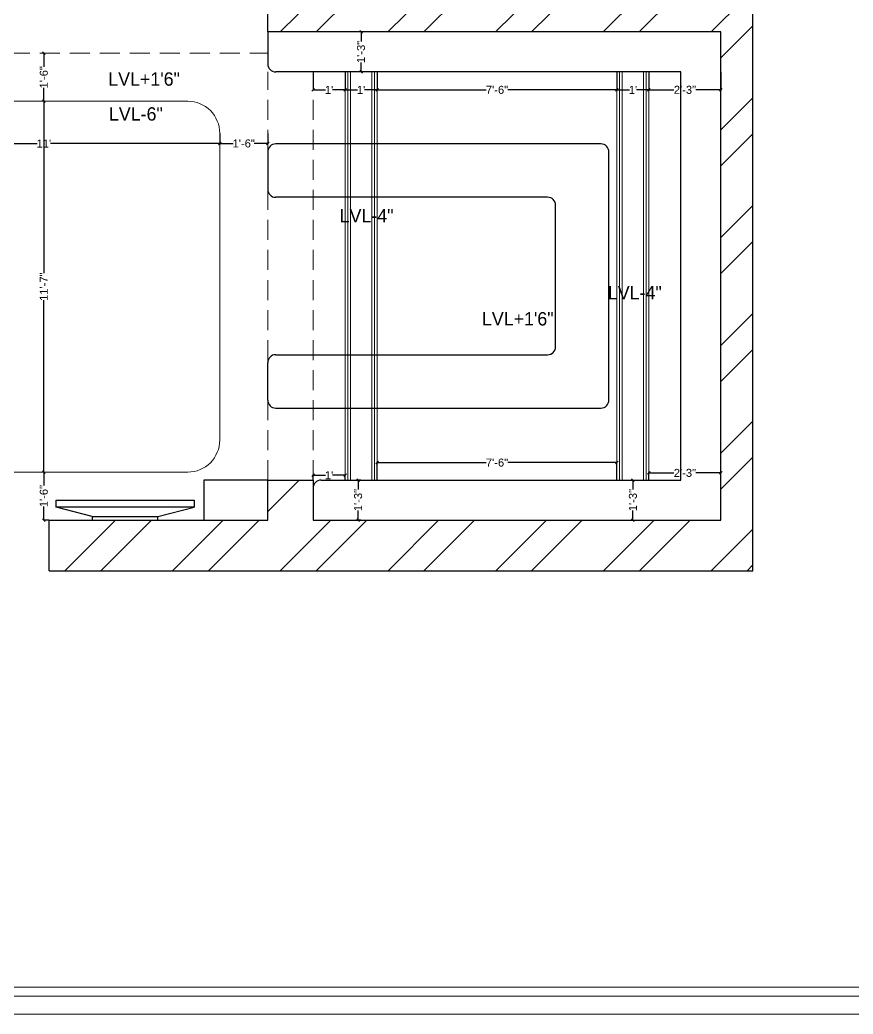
# Model space of a CAD drawing. Header units: inches. Extents: x -4677 to 18437, y -5264 to 2453.
# Drawn here: x 2353.4 to 2665.9, y -18.6 to 354.1 of the extents above; entities that cross this region are included whole.
import ezdxf

# ---------------------------------------------------------------- set-up
doc = ezdxf.new("R2010")
doc.units = ezdxf.units.IN
doc.linetypes.add('DASHED2', pattern=[0.375, 0.25, -0.125])
doc.layers.add('FURNI', color=140, linetype='Continuous', lineweight=18)
doc.layers.add('IEL-HATCH-002', color=7, linetype='Continuous')
doc.styles.add('HEMI', font='stylu.ttf')
doc.styles.get("Standard").update_dxf_attribs({"font": 'arial.ttf'})
doc.dimstyles.get("Standard").update_dxf_attribs({"dimtxt": 3, "dimasz": 1, "dimexe": 0.18, "dimexo": 0.0625, "dimgap": 0.09, "dimtad": 0, "dimdec": 1, "dimzin": 0, "dimdsep": 46, "dimlunit": 4, "dimtxsty": 'Standard', "dimblk": 'OBLIQUE', "dimcen": 0.09, "dimclrd": 5, "dimclre": 5, "dimclrt": 5, "dimadec": 0, "dimazin": 0, "dimtfac": 1, "dimtdec": 1, "dimtofl": 0, "dimtmove": 0, "dimatfit": 3, "dimldrblk": 'OBLIQUE', "dimfxl": 1, "dimtolj": 1, "dimtzin": 0, "dimarcsym": 0})

# ---------------------------------------------------------------- blocks, each defined once
blk = doc.blocks.new('erh')
at = {"ltscale": 7}
for p, q in [((3599.36, 764.17), (3585.77, 760.72)), ((3623.97, 764.17), (3637.56, 760.72))]:
    blk.add_line(p, q, dxfattribs=at)
for p, q in [((3623.97, 765.54), (3599.36, 765.54)), ((3599.36, 765.54), (3599.36, 764.17)), ((3623.97, 764.17), (3599.36, 764.17)), ((3623.97, 764.17), (3623.97, 765.54))]:
    blk.add_line(p, q)
blk.add_lwpolyline([(3585.77, 760.72), (3637.56, 760.72), (3637.56, 758.04), (3585.77, 758.04)], close=True, dxfattribs=at)
blk = doc.blocks.new('wef')
at = {"layer": 'IEL-HATCH-002', "true_color": 0xc7c8ca, "transparency": 33554687}
h = blk.add_hatch(dxfattribs=at)
h.set_pattern_fill('ANSI32', color=9, scale=3)
h.paths.add_polyline_path([(9186.53, 855.43), (9120.53, 855.43), (9120.53, 925.43), (9177.53, 925.43), (9188.53, 925.43), (9188.53, 947.43), (9120.53, 947.43), (9120.53, 1123.43), (9228.53, 1123.43), (9228.53, 1135.43), (9107.53, 1135.43), (9107.53, 641.43), (9283.53, 641.43), (9283.53, 644.43), (9283.53, 769.43), (9283.53, 787.43), (9268.53, 787.43), (9268.53, 653.43), (9256.53, 653.43), (9119.53, 653.43), (9119.53, 838.43), (9131.53, 838.43), (9186.53, 838.43)])
h.paths.add_polyline_path([(9701.53, 1135.43), (9274.53, 1135.43), (9274.53, 1123.43), (9393.53, 1123.43), (9393.53, 1111.43), (9393.53, 1108.43), (9410.53, 1108.43), (9410.53, 1123.43), (9689.53, 1123.43), (9689.53, 1003.43), (9677.53, 1003.43), (9653.53, 1003.43), (9653.53, 986.43), (9687.53, 986.43), (9687.53, 868.43), (9568.53, 868.43), (9568.53, 986.43), (9603.53, 986.43), (9603.53, 1003.43), (9549.53, 1003.43), (9549.53, 864.43), (9542.53, 864.43), (9542.53, 845.43), (9712.53, 845.43), (9712.53, 662.43), (9559.53, 662.43), (9559.53, 674.43), (9559.53, 677.43), (9542.53, 677.43), (9542.53, 662.43), (9518.53, 662.43), (9460.53, 662.43), (9460.53, 643.43), (9724.53, 643.43), (9724.53, 857.43), (9701.53, 857.43)])
h.paths.add_polyline_path([(9434.53, 854.43), (9410.53, 854.43), (9410.53, 869.43), (9393.53, 869.43), (9393.53, 854.43), (9359.53, 854.43), (9243.53, 854.43), (9243.53, 837.43), (9268.53, 837.43), (9268.53, 832.43), (9283.53, 832.43), (9283.53, 837.43), (9359.53, 837.43), (9434.53, 837.43)])
h.paths.add_polyline_path([(9365.53, 662.43), (9330.53, 662.43), (9330.53, 644.43), (9365.53, 644.43)], flags=17)
h.paths.add_polyline_path([(9374.53, 837.43), (9371.53, 837.43), (9371.53, 772.43), (9374.53, 772.43)], flags=17)
h.paths.add_polyline_path([(9374.53, 772.43), (9371.53, 772.43), (9283.53, 772.43), (9283.53, 769.43), (9374.53, 769.43)], flags=17)
h.paths.add_polyline_path([(9188.53, 925.43), (9177.53, 925.43), (9177.53, 912.32), (9182.86, 912.32), (9182.86, 912.43), (9186.53, 912.43), (9188.53, 912.32)], flags=17)
h.paths.add_polyline_path([(9186.53, 891.93), (9182.86, 891.93), (9120.53, 891.93), (9120.53, 888.93), (9186.53, 888.93)], flags=17)
h.paths.add_polyline_path([(9186.53, 864.43), (9183.53, 864.43), (9183.53, 855.43), (9186.53, 855.43)], flags=17)
at = {"color": 252, "true_color": 0x939598}
for p, q in [((9542.53, 845.43), (9542.53, 864.43)), ((9724.53, 643.43), (9724.53, 857.43)), ((9712.53, 845.43), (9542.53, 845.43)), ((9542.53, 845.43), (9542.53, 833.43)), ((9712.53, 662.43), (9712.53, 845.43)), ((9697.53, 830.43), (9545.53, 830.43)), ((9697.53, 677.43), (9697.53, 830.43)), ((9667.53, 803.43), (9545.53, 803.43)), ((9542.53, 800.43), (9542.53, 786.43)), ((9670.53, 707.43), (9670.53, 800.43)), ((9647.53, 783.43), (9545.53, 783.43)), ((9650.53, 727.43), (9650.53, 780.43)), ((9545.53, 724.43), (9647.53, 724.43)), ((9542.53, 707.43), (9542.53, 721.43)), ((9545.53, 704.43), (9667.53, 704.43)), ((9542.53, 662.43), (9542.53, 677.43)), ((9542.53, 677.43), (9559.53, 677.43)), ((9559.53, 677.43), (9559.53, 662.43)), ((9562.53, 677.43), (9697.53, 677.43)), ((9559.53, 674.43), (9559.53, 662.43)), ((9460.53, 643.43), (9460.53, 662.43)), ((9460.53, 662.43), (9542.53, 662.43)), ((9559.53, 662.43), (9712.53, 662.43)), ((9460.53, 643.43), (9724.53, 643.43))]:
    blk.add_line(p, q, dxfattribs=at)
blk.add_lwpolyline([(9542.53, 677.43), (9518.53, 677.43), (9518.53, 662.43), (9542.53, 662.43)], close=True, dxfattribs=at)
for centre, start, end in [((9545.53, 833.43), 180, 270), ((9545.53, 800.43), 90, 180), ((9667.53, 800.43), 0, 90), ((9545.53, 786.43), 180, 270), ((9647.53, 780.43), 0, 90), ((9647.53, 727.43), 270, 0), ((9545.53, 721.43), 90, 180), ((9545.53, 707.43), 180, 270), ((9667.53, 707.43), 270, 0), ((9562.53, 674.43), 90, 180)]:
    blk.add_arc(centre, 3, start, end, dxfattribs=at)
at = {"color": 252, "true_color": 0x939598, "rotation": 180}
blk.add_blockref('erh', (13100.7, 1427.97), dxfattribs=at)
blk = doc.blocks.new('_Oblique')
at = {"color": 0, "linetype": 'ByBlock', "lineweight": -2}
blk.add_line((-0.5, -0.5), (0.5, 0.5), dxfattribs=at)
blk = doc.blocks.new('*D228')
at = {"color": 5, "lineweight": -2, "transparency": 16777216}
for p, q in [((2463.35, 334.56), (2463.35, 327.71)), ((2475.35, 334.56), (2475.35, 327.71)), ((2463.35, 327.89), (2468.02, 327.89)), ((2475.35, 327.89), (2470.68, 327.89))]:
    blk.add_line(p, q, dxfattribs=at)
at = {"layer": 'Defpoints', "color": 0, "transparency": 16777216}
for p in [(2463.35, 334.62), (2475.35, 334.62), (2475.35, 327.89)]:
    blk.add_point(p, dxfattribs=at)
at = {"color": 5, "lineweight": -2, "transparency": 16777216, "rotation": 180}
blk.add_blockref('_Oblique', (2463.35, 327.89), dxfattribs=at)
at = {"color": 5, "lineweight": -2, "transparency": 16777216}
blk.add_blockref('_Oblique', (2475.35, 327.89), dxfattribs=at)
at = {"color": 5, "lineweight": 5, "transparency": 16777216, "insert": (2469.35, 327.89), "char_height": 3, "attachment_point": 5}
blk.add_mtext("\\A1;1'", dxfattribs=at)
blk = doc.blocks.new('*D229')
at = {"color": 5, "lineweight": -2, "transparency": 16777216}
for p, q in [((2475.35, 334.56), (2475.35, 327.71)), ((2487.35, 334.56), (2487.35, 327.71)), ((2475.35, 327.89), (2480.02, 327.89)), ((2487.35, 327.89), (2482.68, 327.89))]:
    blk.add_line(p, q, dxfattribs=at)
at = {"layer": 'Defpoints', "color": 0, "transparency": 16777216}
for p in [(2475.35, 334.62), (2487.35, 334.62), (2487.35, 327.89)]:
    blk.add_point(p, dxfattribs=at)
at = {"color": 5, "lineweight": -2, "transparency": 16777216, "rotation": 180}
blk.add_blockref('_Oblique', (2475.35, 327.89), dxfattribs=at)
at = {"color": 5, "lineweight": -2, "transparency": 16777216}
blk.add_blockref('_Oblique', (2487.35, 327.89), dxfattribs=at)
at = {"color": 5, "lineweight": 5, "transparency": 16777216, "insert": (2481.35, 327.89), "char_height": 3, "attachment_point": 5}
blk.add_mtext("\\A1;1'", dxfattribs=at)
blk = doc.blocks.new('*D230')
at = {"color": 5, "lineweight": -2, "transparency": 16777216}
for p, q in [((2487.35, 334.56), (2487.35, 327.71)), ((2577.35, 334.56), (2577.35, 327.71)), ((2487.35, 327.89), (2528.29, 327.89)), ((2577.35, 327.89), (2536.42, 327.89))]:
    blk.add_line(p, q, dxfattribs=at)
at = {"layer": 'Defpoints', "color": 0, "transparency": 16777216}
for p in [(2487.35, 334.62), (2577.35, 334.62), (2577.35, 327.89)]:
    blk.add_point(p, dxfattribs=at)
at = {"color": 5, "lineweight": -2, "transparency": 16777216, "rotation": 180}
blk.add_blockref('_Oblique', (2487.35, 327.89), dxfattribs=at)
at = {"color": 5, "lineweight": -2, "transparency": 16777216}
blk.add_blockref('_Oblique', (2577.35, 327.89), dxfattribs=at)
at = {"color": 5, "lineweight": 5, "transparency": 16777216, "insert": (2532.35, 327.89), "char_height": 3, "attachment_point": 5}
blk.add_mtext('\\A1;7\'-6"', dxfattribs=at)
blk = doc.blocks.new('*D231')
at = {"color": 5, "lineweight": -2, "transparency": 16777216}
for p, q in [((2577.35, 334.56), (2577.35, 327.71)), ((2589.35, 334.56), (2589.35, 327.71)), ((2577.35, 327.89), (2582.02, 327.89)), ((2589.35, 327.89), (2584.68, 327.89))]:
    blk.add_line(p, q, dxfattribs=at)
at = {"layer": 'Defpoints', "color": 0, "transparency": 16777216}
for p in [(2577.35, 334.62), (2589.35, 334.62), (2589.35, 327.89)]:
    blk.add_point(p, dxfattribs=at)
at = {"color": 5, "lineweight": -2, "transparency": 16777216, "rotation": 180}
blk.add_blockref('_Oblique', (2577.35, 327.89), dxfattribs=at)
at = {"color": 5, "lineweight": -2, "transparency": 16777216}
blk.add_blockref('_Oblique', (2589.35, 327.89), dxfattribs=at)
at = {"color": 5, "lineweight": 5, "transparency": 16777216, "insert": (2583.35, 327.89), "char_height": 3, "attachment_point": 5}
blk.add_mtext("\\A1;1'", dxfattribs=at)
blk = doc.blocks.new('*D232')
at = {"color": 5, "lineweight": -2, "transparency": 16777216}
for p, q in [((2589.35, 334.56), (2589.35, 327.71)), ((2616.35, 334.56), (2616.35, 327.71)), ((2589.35, 327.89), (2598.75, 327.89)), ((2616.35, 327.89), (2606.95, 327.89))]:
    blk.add_line(p, q, dxfattribs=at)
at = {"layer": 'Defpoints', "color": 0, "transparency": 16777216}
for p in [(2589.35, 334.62), (2616.35, 334.62), (2616.35, 327.89)]:
    blk.add_point(p, dxfattribs=at)
at = {"color": 5, "lineweight": -2, "transparency": 16777216, "rotation": 180}
blk.add_blockref('_Oblique', (2589.35, 327.89), dxfattribs=at)
at = {"color": 5, "lineweight": -2, "transparency": 16777216}
blk.add_blockref('_Oblique', (2616.35, 327.89), dxfattribs=at)
at = {"color": 5, "lineweight": 5, "transparency": 16777216, "insert": (2602.85, 327.89), "char_height": 3, "attachment_point": 5}
blk.add_mtext('\\A1;2\'-3"', dxfattribs=at)
blk = doc.blocks.new('*D213')
at = {"color": 5, "lineweight": -2, "transparency": 16777216}
for p, q in [((2428.35, 311.56), (2428.35, 307.6)), ((2446.35, 311.56), (2446.35, 307.6)), ((2428.35, 307.78), (2433.42, 307.78)), ((2446.35, 307.78), (2441.29, 307.78))]:
    blk.add_line(p, q, dxfattribs=at)
at = {"layer": 'Defpoints', "color": 0, "transparency": 16777216}
for p in [(2428.35, 311.62), (2446.35, 311.62), (2446.35, 307.78)]:
    blk.add_point(p, dxfattribs=at)
at = {"color": 5, "lineweight": -2, "transparency": 16777216, "rotation": 180}
blk.add_blockref('_Oblique', (2428.35, 307.78), dxfattribs=at)
at = {"color": 5, "lineweight": -2, "transparency": 16777216}
blk.add_blockref('_Oblique', (2446.35, 307.78), dxfattribs=at)
at = {"color": 5, "lineweight": 5, "transparency": 16777216, "insert": (2437.35, 307.78), "char_height": 3, "attachment_point": 5}
blk.add_mtext('\\A1;1\'-6"', dxfattribs=at)
blk = doc.blocks.new('*D195')
at = {"color": 5, "lineweight": -2, "transparency": 16777216}
for p, q in [((2296.35, 307.85), (2296.35, 307.96)), ((2296.35, 307.78), (2359.86, 307.78)), ((2428.35, 307.78), (2364.85, 307.78)), ((2428.35, 307.85), (2428.35, 307.96))]:
    blk.add_line(p, q, dxfattribs=at)
at = {"layer": 'Defpoints', "color": 0, "transparency": 16777216}
for p in [(2296.35, 307.78), (2296.35, 307.78), (2428.35, 307.78)]:
    blk.add_point(p, dxfattribs=at)
at = {"color": 5, "lineweight": -2, "transparency": 16777216, "rotation": 180}
blk.add_blockref('_Oblique', (2296.35, 307.78), dxfattribs=at)
at = {"color": 5, "lineweight": -2, "transparency": 16777216}
blk.add_blockref('_Oblique', (2428.35, 307.78), dxfattribs=at)
at = {"color": 5, "lineweight": 5, "transparency": 16777216, "insert": (2362.35, 307.78), "char_height": 3, "attachment_point": 5}
blk.add_mtext("\\A1;11'", dxfattribs=at)
blk = doc.blocks.new('*D215')
at = {"color": 5, "lineweight": -2, "transparency": 16777216}
for p, q in [((2362.35, 341.62), (2362.35, 336.56)), ((2362.41, 341.62), (2362.53, 341.62)), ((2362.35, 323.62), (2362.35, 328.69)), ((2362.41, 323.62), (2362.53, 323.62))]:
    blk.add_line(p, q, dxfattribs=at)
at = {"layer": 'Defpoints', "color": 0, "transparency": 16777216}
for p in [(2362.35, 341.62), (2362.35, 341.62), (2362.35, 323.62)]:
    blk.add_point(p, dxfattribs=at)
at = {"color": 5, "lineweight": -2, "transparency": 16777216}
for p, rotation in [((2362.35, 341.62), 90), ((2362.35, 323.62), 270)]:
    blk.add_blockref('_Oblique', p, dxfattribs=dict(at, rotation=rotation))
at = {"color": 5, "lineweight": 5, "transparency": 16777216, "insert": (2362.35, 332.62), "char_height": 3, "attachment_point": 5, "rotation": 90}
blk.add_mtext('\\A1;1\'-6"', dxfattribs=at)
blk = doc.blocks.new('*D196')
at = {"color": 5, "lineweight": -2, "transparency": 16777216}
for p, q in [((2362.35, 323.62), (2362.35, 259.22)), ((2362.41, 323.62), (2362.53, 323.62)), ((2362.35, 184.62), (2362.35, 249.02)), ((2362.41, 184.62), (2362.53, 184.62))]:
    blk.add_line(p, q, dxfattribs=at)
at = {"layer": 'Defpoints', "color": 0, "transparency": 16777216}
for p in [(2362.35, 323.62), (2362.35, 184.62), (2362.35, 184.62)]:
    blk.add_point(p, dxfattribs=at)
at = {"color": 5, "lineweight": -2, "transparency": 16777216}
for p, rotation in [((2362.35, 323.62), 90), ((2362.35, 184.62), 270)]:
    blk.add_blockref('_Oblique', p, dxfattribs=dict(at, rotation=rotation))
at = {"color": 5, "lineweight": 5, "transparency": 16777216, "insert": (2362.35, 254.12), "char_height": 3, "attachment_point": 5, "rotation": 90}
blk.add_mtext('\\A1;11\'-7"', dxfattribs=at)
blk = doc.blocks.new('*D216')
at = {"color": 5, "lineweight": -2, "transparency": 16777216}
for p, q in [((2362.35, 184.62), (2362.35, 179.56)), ((2362.41, 184.62), (2362.53, 184.62)), ((2362.35, 166.62), (2362.35, 171.69)), ((2364.29, 166.62), (2362.17, 166.62))]:
    blk.add_line(p, q, dxfattribs=at)
at = {"layer": 'Defpoints', "color": 0, "transparency": 16777216}
for p in [(2362.35, 184.62), (2362.35, 166.62), (2364.35, 166.62)]:
    blk.add_point(p, dxfattribs=at)
at = {"color": 5, "lineweight": -2, "transparency": 16777216}
for p, rotation in [((2362.35, 184.62), 90), ((2362.35, 166.62), 270)]:
    blk.add_blockref('_Oblique', p, dxfattribs=dict(at, rotation=rotation))
at = {"color": 5, "lineweight": 5, "transparency": 16777216, "insert": (2362.35, 175.62), "char_height": 3, "attachment_point": 5, "rotation": 90}
blk.add_mtext('\\A1;1\'-6"', dxfattribs=at)
blk = doc.blocks.new('*D217')
at = {"color": 5, "lineweight": -2, "transparency": 16777216}
for p, q in [((2481.29, 181.62), (2480.08, 181.62)), ((2480.26, 181.62), (2480.26, 178.06)), ((2480.26, 166.62), (2480.26, 170.19)), ((2481.29, 166.62), (2480.08, 166.62))]:
    blk.add_line(p, q, dxfattribs=at)
at = {"layer": 'Defpoints', "color": 0, "transparency": 16777216}
for p in [(2481.35, 181.62), (2480.26, 166.62), (2481.35, 166.62)]:
    blk.add_point(p, dxfattribs=at)
at = {"color": 5, "lineweight": -2, "transparency": 16777216}
for p, rotation in [((2480.26, 181.62), 90), ((2480.26, 166.62), 270)]:
    blk.add_blockref('_Oblique', p, dxfattribs=dict(at, rotation=rotation))
at = {"color": 5, "lineweight": 5, "transparency": 16777216, "insert": (2480.26, 174.12), "char_height": 3, "attachment_point": 5, "rotation": 90}
blk.add_mtext('\\A1;1\'-3"', dxfattribs=at)
blk = doc.blocks.new('*D218')
at = {"color": 5, "lineweight": -2, "transparency": 16777216}
for p, q in [((2487.35, 181.69), (2487.35, 188.34)), ((2487.35, 188.16), (2528.29, 188.16)), ((2577.35, 188.16), (2536.42, 188.16)), ((2577.35, 181.69), (2577.35, 188.34))]:
    blk.add_line(p, q, dxfattribs=at)
at = {"layer": 'Defpoints', "color": 0, "transparency": 16777216}
for p in [(2577.35, 188.16), (2487.35, 181.62), (2577.35, 181.62)]:
    blk.add_point(p, dxfattribs=at)
at = {"color": 5, "lineweight": -2, "transparency": 16777216, "rotation": 180}
blk.add_blockref('_Oblique', (2487.35, 188.16), dxfattribs=at)
at = {"color": 5, "lineweight": -2, "transparency": 16777216}
blk.add_blockref('_Oblique', (2577.35, 188.16), dxfattribs=at)
at = {"color": 5, "lineweight": 5, "transparency": 16777216, "insert": (2532.35, 188.16), "char_height": 3, "attachment_point": 5}
blk.add_mtext('\\A1;7\'-6"', dxfattribs=at)
blk = doc.blocks.new('*D219')
at = {"color": 5, "lineweight": -2, "transparency": 16777216}
for p, q in [((2583.35, 181.62), (2583.35, 178.06)), ((2583.41, 181.62), (2583.53, 181.62)), ((2583.35, 166.62), (2583.35, 170.19)), ((2583.41, 166.62), (2583.53, 166.62))]:
    blk.add_line(p, q, dxfattribs=at)
at = {"layer": 'Defpoints', "color": 0, "transparency": 16777216}
for p in [(2583.35, 181.62), (2583.35, 166.62), (2583.35, 166.62)]:
    blk.add_point(p, dxfattribs=at)
at = {"color": 5, "lineweight": -2, "transparency": 16777216}
for p, rotation in [((2583.35, 181.62), 90), ((2583.35, 166.62), 270)]:
    blk.add_blockref('_Oblique', p, dxfattribs=dict(at, rotation=rotation))
at = {"color": 5, "lineweight": 5, "transparency": 16777216, "insert": (2583.35, 174.12), "char_height": 3, "attachment_point": 5, "rotation": 90}
blk.add_mtext('\\A1;1\'-3"', dxfattribs=at)
blk = doc.blocks.new('*D220')
at = {"color": 5, "lineweight": -2, "transparency": 16777216}
for p, q in [((2589.35, 181.69), (2589.35, 184.48)), ((2589.35, 184.3), (2598.75, 184.3)), ((2616.35, 184.3), (2606.95, 184.3)), ((2616.35, 181.69), (2616.35, 184.48))]:
    blk.add_line(p, q, dxfattribs=at)
at = {"layer": 'Defpoints', "color": 0, "transparency": 16777216}
for p in [(2616.35, 184.3), (2589.35, 181.62), (2616.35, 181.62)]:
    blk.add_point(p, dxfattribs=at)
at = {"color": 5, "lineweight": -2, "transparency": 16777216, "rotation": 180}
blk.add_blockref('_Oblique', (2589.35, 184.3), dxfattribs=at)
at = {"color": 5, "lineweight": -2, "transparency": 16777216}
blk.add_blockref('_Oblique', (2616.35, 184.3), dxfattribs=at)
at = {"color": 5, "lineweight": 5, "transparency": 16777216, "insert": (2602.85, 184.3), "char_height": 3, "attachment_point": 5}
blk.add_mtext('\\A1;2\'-3"', dxfattribs=at)
blk = doc.blocks.new('*D221')
at = {"color": 5, "lineweight": -2, "transparency": 16777216}
for p, q in [((2463.35, 181.69), (2463.35, 183.62)), ((2463.35, 183.44), (2468.02, 183.44)), ((2475.35, 183.44), (2470.68, 183.44)), ((2475.35, 181.69), (2475.35, 183.62))]:
    blk.add_line(p, q, dxfattribs=at)
at = {"layer": 'Defpoints', "color": 0, "transparency": 16777216}
for p in [(2463.35, 183.44), (2463.35, 181.62), (2475.35, 181.62)]:
    blk.add_point(p, dxfattribs=at)
at = {"color": 5, "lineweight": -2, "transparency": 16777216, "rotation": 180}
blk.add_blockref('_Oblique', (2463.35, 183.44), dxfattribs=at)
at = {"color": 5, "lineweight": -2, "transparency": 16777216}
blk.add_blockref('_Oblique', (2475.35, 183.44), dxfattribs=at)
at = {"color": 5, "lineweight": 5, "transparency": 16777216, "insert": (2469.35, 183.44), "char_height": 3, "attachment_point": 5}
blk.add_mtext("\\A1;1'", dxfattribs=at)
blk = doc.blocks.new('*D222')
at = {"color": 5, "lineweight": -2, "transparency": 16777216}
for p, q in [((2481.35, 349.62), (2481.35, 346.06)), ((2481.41, 349.62), (2481.53, 349.62)), ((2481.35, 334.62), (2481.35, 338.19)), ((2481.41, 334.62), (2481.53, 334.62))]:
    blk.add_line(p, q, dxfattribs=at)
at = {"layer": 'Defpoints', "color": 0, "transparency": 16777216}
for p in [(2481.35, 349.62), (2481.35, 349.62), (2481.35, 334.62)]:
    blk.add_point(p, dxfattribs=at)
at = {"color": 5, "lineweight": -2, "transparency": 16777216}
for p, rotation in [((2481.35, 349.62), 90), ((2481.35, 334.62), 270)]:
    blk.add_blockref('_Oblique', p, dxfattribs=dict(at, rotation=rotation))
at = {"color": 5, "lineweight": 5, "transparency": 16777216, "insert": (2481.35, 342.12), "char_height": 3, "attachment_point": 5, "rotation": 90}
blk.add_mtext('\\A1;1\'-3"', dxfattribs=at)

msp = doc.modelspace()

# ---------------------------------------------------------------- linework, layer by layer
at = {"color": 241, "linetype": 'DASHED2', "lineweight": 5, "ltscale": 30, "true_color": 0xf7abae}
for p, q in [((2338.35, 341.62), (2446.35, 341.62)), ((2446.35, 181.62), (2446.35, 334.62)), ((2463.35, 181.62), (2463.35, 334.62))]:
    msp.add_line(p, q, dxfattribs=at)
at = {"lineweight": 5}
for p, q in [((2475.35, 334.62), (2487.35, 334.62)), ((2577.35, 334.62), (2590.16, 334.62)), ((2475.35, 181.62), (2487.35, 181.62)), ((2577.35, 181.62), (2589.35, 181.62))]:
    msp.add_line(p, q, dxfattribs=at)
for points in [[(2475.35, 334.62), (2475.35, 181.62)], [(2487.35, 334.62), (2487.35, 181.62)], [(2577.35, 181.62), (2577.35, 334.62)], [(2589.35, 181.62), (2589.35, 334.62)]]:
    msp.add_lwpolyline(points, dxfattribs=at)
at = {"color": 51, "lineweight": 5, "true_color": 0xf7f281}
for points in [[(2476.35, 334.62), (2476.35, 181.62)], [(2477.35, 334.62), (2477.35, 181.62)], [(2485.35, 334.62), (2485.35, 181.62)], [(2486.35, 334.62), (2486.35, 181.62)], [(2578.35, 181.62), (2578.35, 334.62)], [(2579.35, 181.62), (2579.35, 334.62)], [(2587.35, 181.62), (2587.35, 334.62)], [(2588.35, 181.62), (2588.35, 334.62)]]:
    msp.add_lwpolyline(points, dxfattribs=at)
at = {"lineweight": 5}
msp.add_lwpolyline([(2416.35, 184.62), (2308.35, 184.62, -0.414214), (2296.35, 196.62), (2296.35, 311.62, -0.414214), (2308.35, 323.62), (2416.35, 323.62, -0.414214), (2428.35, 311.62), (2428.35, 196.62, -0.414214)], format="xyb", close=True, dxfattribs=at)
at = {"layer": 'FURNI', "color": 18, "lineweight": 5, "true_color": 0x000000}
for points in [[(1819.85, -18.56), (1819.85, 789.14), (2950.14, 789.14), (2950.14, -18.56)], [(1826.58, -11.83), (1826.58, 782.41), (2943.42, 782.41), (2943.42, -11.83)], [(1829.94, -8.47), (1829.94, 779.05), (2940.05, 779.05), (2940.05, -8.47)]]:
    msp.add_lwpolyline(points, close=True, dxfattribs=at)

# ---------------------------------------------------------------- block references
at = {"lineweight": 5}
msp.add_blockref('wef', (-7096.18, -495.81), dxfattribs=at)

# ---------------------------------------------------------------- texts
at = {"lineweight": 5, "char_height": 5, "width": 57.0108, "attachment_point": 1, "rotation": 359.9906, "style": 'HEMI'}
for s, insert in [('\\pxt3;LVL+1\'6"', (2386.52, 334.46)), ('\\pxt3;LVL-6"', (2386.77, 321.37)), ('\\pxt3;LVL-4"', (2473.32, 283.22)), ('LVL-4"', (2573.94, 254.38)), ('LVL+1\'6"', (2526.7, 244.58))]:
    msp.add_mtext(s, dxfattribs=dict(at, insert=insert))

# ---------------------------------------------------------------- dimensions: what is measured, and where the dimension line sits
at = {"lineweight": 5}
for base, p1, p2, picture, middle in [((2481.35, 349.62), (2481.35, 334.62), (2481.35, 349.62), '*D222', (2481.35, 342.12)), ((2362.35, 341.62), (2362.35, 323.62), (2362.35, 341.62), '*D215', (2362.35, 332.62)), ((2480.26, 166.62), (2481.35, 181.62), (2481.35, 166.62), '*D217', (2480.26, 174.12)), ((2583.35, 166.62), (2583.35, 181.62), (2583.35, 166.62), '*D219', (2583.35, 174.12))]:
    dim = msp.add_linear_dim(base=base, p1=p1, p2=p2, angle=90, dimstyle='Standard', dxfattribs=at)
    dim.commit()
    dim.dimension.update_dxf_attribs({"geometry": picture, "text_midpoint": middle})
for base, p1, p2, picture, middle in [((2475.35, 327.89), (2463.35, 334.62), (2475.35, 334.62), '*D228', (2469.35, 327.89)), ((2446.35, 307.78), (2428.35, 311.62), (2446.35, 311.62), '*D213', (2437.35, 307.78)), ((2577.35, 188.16), (2487.35, 181.62), (2577.35, 181.62), '*D218', (2532.35, 188.16)), ((2463.35, 183.44), (2475.35, 181.62), (2463.35, 181.62), '*D221', (2469.35, 183.44)), ((2616.35, 184.3), (2589.35, 181.62), (2616.35, 181.62), '*D220', (2602.85, 184.3))]:
    dim = msp.add_linear_dim(base=base, p1=p1, p2=p2, dimstyle='Standard', dxfattribs=at)
    dim.commit()
    dim.dimension.update_dxf_attribs({"geometry": picture, "text_midpoint": middle})
for base, p1, p2, picture, middle in [((2487.35, 327.89), (2475.35, 334.62), (2487.35, 334.62), '*D229', (2481.35, 327.89)), ((2577.35, 327.89), (2487.35, 334.62), (2577.35, 334.62), '*D230', (2532.35, 327.89)), ((2589.35, 327.89), (2577.35, 334.62), (2589.35, 334.62), '*D231', (2583.35, 327.89)), ((2616.35, 327.89), (2589.35, 334.62), (2616.35, 334.62), '*D232', (2602.85, 327.89)), ((2296.35, 307.78), (2428.35, 307.78), (2296.35, 307.78), '*D195', (2362.35, 307.78))]:
    dim = msp.add_linear_dim(base=base, p1=p1, p2=p2, dimstyle='Standard', override={"dimtmove": 1}, dxfattribs=at)
    dim.commit()
    dim.dimension.update_dxf_attribs({"geometry": picture, "text_midpoint": middle})
for base, p1, p2, picture, middle in [((2362.35, 184.62), (2362.35, 323.62), (2362.35, 184.62), '*D196', (2362.35, 254.12)), ((2362.35, 166.62), (2362.35, 184.62), (2364.35, 166.62), '*D216', (2362.35, 175.62))]:
    dim = msp.add_linear_dim(base=base, p1=p1, p2=p2, angle=90, dimstyle='Standard', override={"dimtmove": 1}, dxfattribs=at)
    dim.commit()
    dim.dimension.update_dxf_attribs({"geometry": picture, "text_midpoint": middle})

doc.saveas('drawing.dxf')
